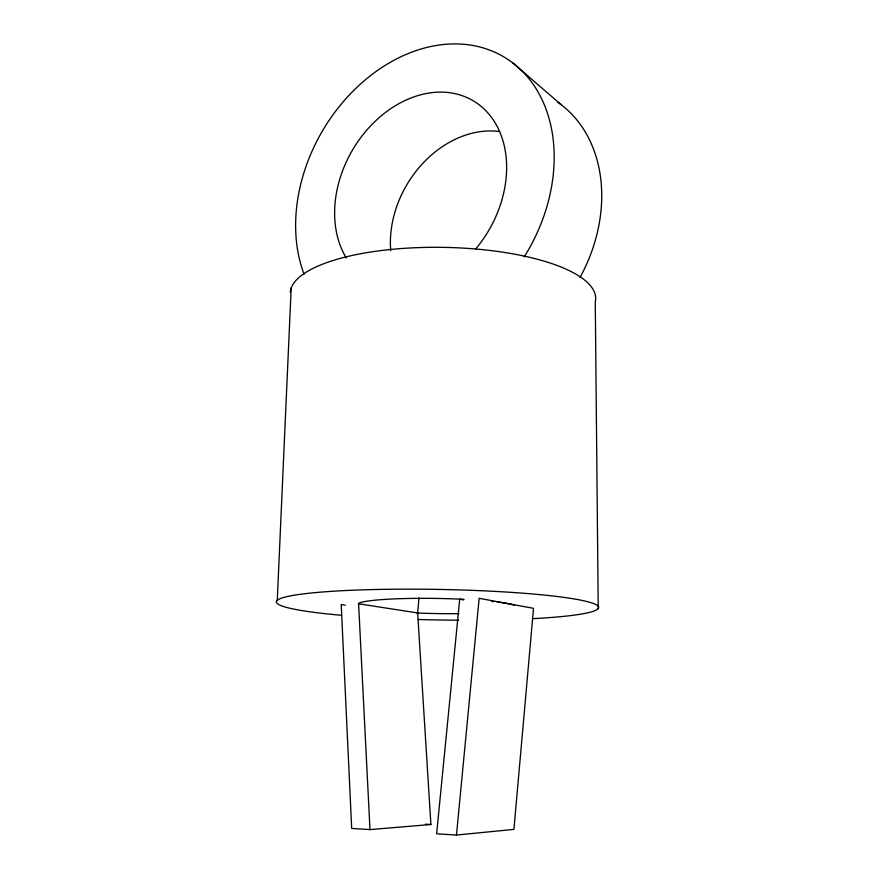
<?xml version="1.0" encoding="UTF-8"?>
<svg xmlns="http://www.w3.org/2000/svg" width="879" height="879" viewBox="0 0 879 879"><rect width="100%" height="100%" fill="white"/><g stroke="black" fill="none" stroke-linecap="round" stroke-linejoin="round"><path stroke-width="1.32" d="M277.27 600.313L291.18 288.081M345.282 605.202L341.217 604.587L351.688 828.457L369.982 829.6L430.908 824.502L417.657 612.938L418.975 597.929M456.465 835.05L479.154 598.324L533.52 608.323L513.918 829.38L456.465 835.05L436.632 833.797L459.706 599.214L463.738 599.928M425.48 824.183L430.908 824.502M417.657 612.938L358.599 603.796L369.982 829.6M512.842 62.969L561.22 104.733M598.225 608.598L595.27 301.936A152.77 48.642 1 0 0 451.158 247.559A152.77 48.642 1 0 0 290.279 291.916M390.715 250.691A97.591 76.902 -59.1 0 1 499.448 131.531M557.989 102.371A146.551 115.599 -59 0 1 580.008 277.522M304.09 274.281A155.858 118.929 -59.8 0 1 359.039 85.351A155.858 118.929 -59.8 0 1 523.39 72.386A155.858 118.929 -59.8 0 1 524.203 256.91M346.315 257.997A103.777 79.099 -59.8 0 1 373.3 123.104A103.777 79.099 -59.8 0 1 489.735 115.105A103.777 79.099 -59.8 0 1 475.55 249.12M341.568 615.289A161.165 15.273 1 0 1 318.44 592.325A161.165 15.273 1 0 1 557.539 596.555A161.165 15.273 1 0 1 532.443 618.662M458.739 620.189A161.165 15.273 1 0 1 418.074 619.508M458.926 613.674A80.176 7.559 1 0 1 416.888 612.971M358.412 603.423A80.176 7.559 1 0 1 463.98 599.335M491.68 601.379A80.176 7.559 1 0 1 494.097 601.643M497.096 601.983A80.176 7.559 1 0 1 514.292 605.17"/></g></svg>
